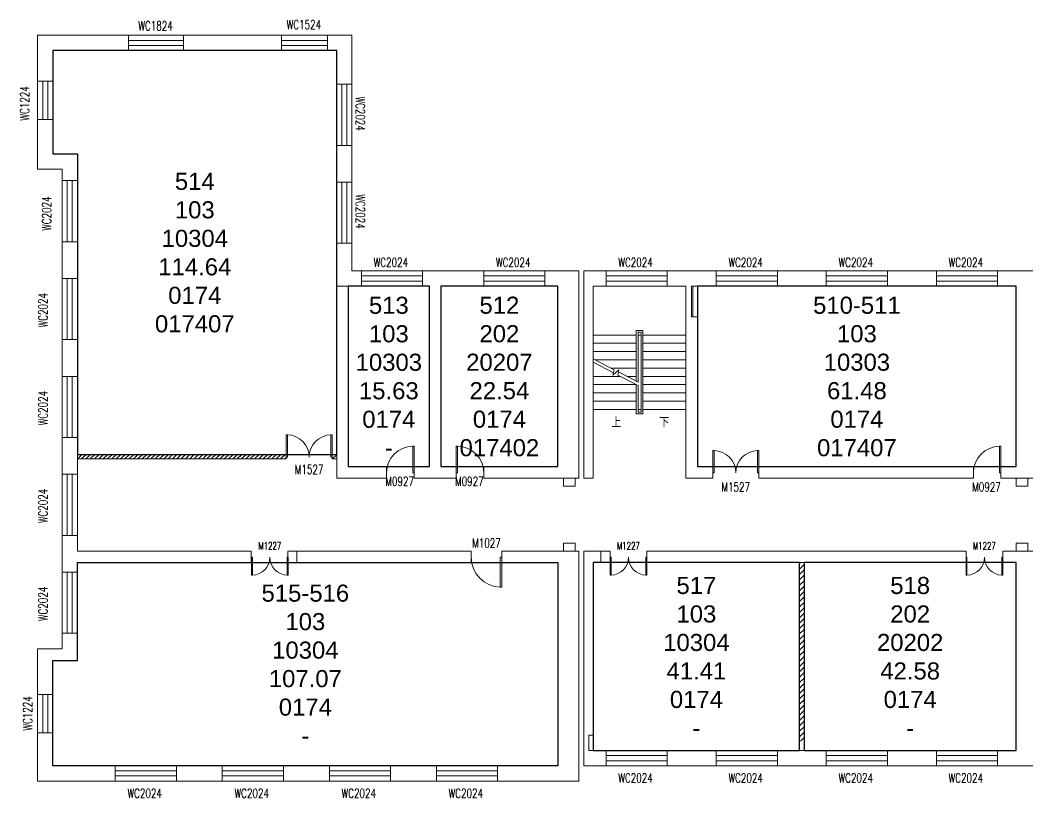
# Model space of a CAD drawing. Header units: millimetres. Extents: x 189830 to 280533, y 312675 to 342509.
# Drawn here: x 189830 to 222780, y 312675 to 338099 of the extents above; entities that cross this region are included whole.
import ezdxf

# ---------------------------------------------------------------- set-up
doc = ezdxf.new("R2010")
doc.units = ezdxf.units.MM
doc.header["$LTSCALE"] = 1000
doc.linetypes.add('DASH', pattern=[0.35, 0.25, -0.1])
doc.layers.add('body', color=30, linetype='Continuous', lineweight=15)
for name, color, linetype in [('RM', 4, 'Continuous'), ('RM$', 5, 'Continuous'), ('RM$TXT', 5, 'Continuous')]:
    doc.layers.add(name, color=color, linetype=linetype)
doc.styles.add('_TCH_DIM', font='SIMPLEX', dxfattribs={"bigfont": 'GBCBIG'})
doc.styles.add('_TCH_WINDOW', font='SIMPLEX', dxfattribs={"height": 3.5, "bigfont": 'GBCBIG'})
doc.styles.get("Standard").update_dxf_attribs({"font": 'arial.ttf'})

# ---------------------------------------------------------------- blocks, each defined once
blk = doc.blocks.new('$TCHSYS$WIN2D')
for p, q in [((-0.5, 0.5), (0.5, 0.5)), ((-0.5, 0.5), (-0.5, -0.5)), ((0.5, 0.5), (0.5, -0.5)), ((0.5, 0.167), (-0.5, 0.167)), ((0.5, -0.167), (-0.5, -0.167)), ((-0.5, -0.5), (0.5, -0.5))]:
    blk.add_line(p, q)
blk = doc.blocks.new('$DorLib2D$00000001')
for p, q in [((0.45, 0.975), (0.5, 0.975)), ((0.45, 0), (0.45, 0.975)), ((0.5, 0), (0.5, 0.975)), ((0.5, 0), (0.45, 0))]:
    blk.add_line(p, q)
at = {"lineweight": 13}
blk.add_arc((0.475, 0), 0.975, 91.4693, 180, dxfattribs=at)
blk = doc.blocks.new('$DorLib2D$00000002')
for p, q in [((-0.5, 0), (-0.5, 0.4875)), ((-0.475, 0.4875), (-0.5, 0.4875)), ((-0.475, 0), (-0.475, 0.4875)), ((0.475, 0), (0.475, 0.4875)), ((0.475, 0.4875), (0.5, 0.4875)), ((0.5, 0), (0.5, 0.4875)), ((-0.5, 0), (-0.475, 0)), ((0.5, 0), (0.475, 0))]:
    blk.add_line(p, q)
at = {"lineweight": 13}
for centre, start, end in [((-0.4875, 0), 0, 88.53072), ((0.4875, 0), 91.46928, 180)]:
    blk.add_arc(centre, 0.4875, start, end, dxfattribs=at)

msp = doc.modelspace()

# ---------------------------------------------------------------- hatches: boundary and pattern name
at = {"layer": 'body'}
h = msp.add_hatch(dxfattribs=at)
h.set_pattern_fill('ANSI31', color=30, scale=800, style=0)
h.set_pattern_definition([(45, (-10443.08, 101391.18), (-70.710678, 70.710678), [])])
h.paths.add_polyline_path([(191700, 323904), (198530, 323904), (198530, 323754), (191700, 323754)])
h.paths.add_polyline_path([(200030, 323904), (200180, 323904), (200180, 323754), (200030, 323754)])
h = msp.add_hatch(dxfattribs=at)
h.set_pattern_fill('普通砖', color=30, scale=50, style=0)
h.set_pattern_definition([(45, (-10443.08, 34468.53), (-88.388383, 88.388383), [])])
h.paths.add_polyline_path([(215387, 320364), (215315, 320364), (215315, 314524), (215465, 314524), (215465, 320364)])

# ---------------------------------------------------------------- linework, layer by layer
at = {"layer": 'body', "color": 30}
for p, q in [((200680, 337604), (190400, 337604)), ((190400, 337604), (190400, 336104)), ((200680, 329904), (200680, 337604)), ((200180, 337104), (190900, 337104)), ((190900, 336104), (190900, 337104)), ((200180, 329404), (200180, 337104)), ((190400, 336104), (190900, 336104)), ((190900, 334854), (190400, 334854)), ((190400, 334854), (190400, 333224)), ((190900, 333724), (190900, 334854)), ((191700, 333724), (190900, 333724)), ((191700, 332854), (191700, 333724)), ((191200, 333224), (190400, 333224)), ((191200, 333224), (191200, 332854)), ((191200, 332854), (191700, 332854)), ((191200, 330854), (191200, 329654)), ((191700, 330854), (191200, 330854)), ((191700, 329654), (191700, 330854)), ((203400, 329904), (200680, 329904)), ((208100, 329904), (203400, 329904)), ((208100, 323124), (208100, 329904)), ((208260, 329904), (208260, 323124)), ((211790, 329904), (208260, 329904)), ((222590, 329904), (211790, 329904)), ((247790, 329904), (222590, 329904)), ((191200, 329654), (191700, 329654)), ((200180, 329404), (200180, 323124)), ((200560, 329404), (200180, 329404)), ((203210, 329404), (200180, 329404)), ((200560, 329404), (200560, 323504)), ((203210, 329404), (203210, 323504)), ((207410, 329404), (203590, 329404)), ((203590, 329404), (203590, 323504)), ((207410, 323504), (207410, 329404)), ((208570, 329404), (208570, 323124)), ((211600, 329404), (208570, 329404)), ((211600, 329404), (208570, 329404)), ((208570, 329404), (208570, 327804)), ((211600, 323124), (211600, 329404)), ((211600, 327804), (211600, 329404)), ((211780, 328404), (211780, 329404)), ((222400, 329404), (211780, 329404)), ((222400, 323504), (222400, 329404)), ((211980, 328404), (211780, 328404)), ((211980, 323504), (211980, 328404)), ((209975, 326296), (209975, 327954)), ((209975, 327954), (210195, 327954)), ((210035, 326265), (210035, 327894)), ((210035, 327894), (210135, 327894)), ((210135, 327894), (210135, 325284)), ((210195, 327954), (210195, 325224)), ((191200, 327654), (191200, 326454)), ((191700, 327654), (191200, 327654)), ((191700, 326454), (191700, 327654)), ((209975, 327804), (208570, 327804)), ((208570, 327804), (208570, 325374)), ((209975, 327804), (208570, 327804)), ((209975, 327534), (208570, 327534)), ((210035, 326265), (210035, 327804)), ((210135, 327804), (210035, 327804)), ((210135, 327804), (210135, 325374)), ((210195, 327804), (211600, 327804)), ((211600, 327804), (210195, 327804)), ((210195, 327534), (211600, 327534)), ((211600, 327026), (211600, 327804)), ((209975, 327264), (208570, 327264)), ((210195, 327264), (211600, 327264)), ((209251, 326672), (208570, 327026)), ((209229, 326571), (208570, 326913)), ((209975, 326994), (208631, 326994)), ((210195, 326994), (211600, 326994)), ((211600, 325374), (211600, 326913)), ((209975, 326724), (209151, 326724)), ((209211, 326489), (209251, 326672)), ((209409, 326671), (209211, 326489)), ((209371, 326497), (209409, 326671)), ((210035, 326265), (209393, 326598)), ((210195, 326724), (211600, 326724)), ((211235, 326724), (211600, 326724)), ((191200, 326454), (191700, 326454)), ((209454, 326454), (208570, 326454)), ((210035, 326152), (209371, 326497)), ((209975, 326454), (209670, 326454)), ((210195, 326454), (211600, 326454)), ((209973, 326184), (208570, 326184)), ((209975, 325914), (208570, 325914)), ((209975, 325224), (209975, 326183)), ((210035, 325374), (210035, 326152)), ((210035, 325284), (210035, 326152)), ((210195, 326184), (211600, 326184)), ((210195, 325914), (211600, 325914)), ((209975, 325644), (208570, 325644)), ((210195, 325644), (211600, 325644)), ((209975, 325374), (208570, 325374)), ((210195, 325224), (209975, 325224)), ((210035, 325374), (210135, 325374)), ((210135, 325284), (210035, 325284)), ((210195, 325374), (211600, 325374)), ((191200, 324454), (191200, 323254)), ((191700, 324454), (191200, 324454)), ((191700, 323254), (191700, 324454)), ((200180, 323754), (200180, 323874)), ((191200, 323254), (191700, 323254)), ((201810, 323504), (200560, 323504)), ((201810, 323124), (201810, 323504)), ((203210, 323504), (202710, 323504)), ((202710, 323504), (202710, 323124)), ((204090, 323504), (203590, 323504)), ((204090, 323124), (204090, 323504)), ((207410, 323504), (204990, 323504)), ((204990, 323504), (204990, 323124)), ((212480, 323504), (211980, 323504)), ((212480, 323124), (212480, 323504)), ((221000, 323504), (213980, 323504)), ((213980, 323504), (213980, 323124)), ((221000, 323124), (221000, 323504)), ((222400, 323504), (221900, 323504)), ((221900, 323504), (221900, 323124)), ((200180, 323124), (201810, 323124)), ((202710, 323124), (203400, 323124)), ((203400, 323124), (204090, 323124)), ((204990, 323124), (208100, 323124)), ((208570, 323124), (208260, 323124)), ((211600, 323124), (212480, 323124)), ((213980, 323124), (221000, 323124)), ((221900, 323124), (222590, 323124)), ((222590, 323124), (224040, 323124)), ((191700, 321254), (191200, 321254)), ((191200, 321254), (191200, 320554)), ((191700, 320744), (191700, 321254)), ((197380, 320744), (191700, 320744)), ((197380, 320364), (197380, 320744)), ((198580, 320364), (198580, 320744)), ((198580, 320364), (198580, 320744)), ((200250, 320744), (198880, 320744)), ((198880, 320744), (198880, 320364)), ((198880, 320364), (198880, 320744)), ((201250, 320744), (200250, 320744)), ((204580, 320744), (201250, 320744)), ((204580, 320364), (204580, 320744)), ((208100, 320744), (205580, 320744)), ((205580, 320744), (205580, 320364)), ((208100, 313224), (208100, 320744)), ((208260, 320744), (208260, 313724)), ((208820, 320744), (208260, 320744)), ((208820, 320364), (208820, 320744)), ((208820, 320364), (208820, 320744)), ((209120, 320364), (209120, 320744)), ((211790, 320744), (210320, 320744)), ((210320, 320744), (210320, 320364)), ((212850, 320744), (211790, 320744)), ((215390, 320744), (212850, 320744)), ((216450, 320744), (215390, 320744)), ((220760, 320744), (216450, 320744)), ((220760, 320364), (220760, 320744)), ((222590, 320744), (221960, 320744)), ((221960, 320744), (221960, 320364)), ((224085, 320744), (222590, 320744)), ((191200, 320554), (191200, 320054)), ((191700, 320364), (197380, 320364)), ((191700, 320054), (191700, 320364)), ((198880, 320364), (200250, 320364)), ((200250, 320364), (201250, 320364)), ((201250, 320364), (204580, 320364)), ((205580, 320364), (207410, 320364)), ((207410, 313724), (207410, 320364)), ((208570, 320364), (208570, 314224)), ((208570, 320364), (208820, 320364)), ((210320, 320364), (211715, 320364)), ((211865, 320364), (212850, 320364)), ((212850, 320364), (215315, 320364)), ((215315, 320364), (215315, 314224)), ((215315, 320364), (216450, 320364)), ((215465, 320364), (215465, 314224)), ((216450, 320364), (220460, 320364)), ((221960, 320364), (222400, 320364)), ((222400, 314224), (222400, 320364)), ((191200, 320054), (191700, 320054)), ((191700, 318054), (191200, 318054)), ((191200, 318054), (191200, 317544)), ((191700, 317164), (191700, 318054)), ((191200, 317544), (190400, 317544)), ((190400, 317544), (190400, 316054)), ((191700, 317164), (190900, 317164)), ((190900, 316054), (190900, 317164)), ((190400, 316054), (190900, 316054)), ((190900, 314804), (190400, 314804)), ((190400, 314804), (190400, 313224)), ((190900, 313724), (190900, 314804)), ((208570, 314224), (222400, 314224)), ((215465, 314224), (215315, 314224)), ((219065, 314224), (218915, 314224)), ((190900, 313724), (207410, 313724)), ((208260, 313724), (222590, 313724)), ((222590, 313724), (229790, 313724)), ((190400, 313224), (208100, 313224))]:
    msp.add_line(p, q, dxfattribs=at)
at = {"layer": 'body', "color": 30, "linetype": 'DASH'}
for p, q in [((197730, 337104), (197850, 337104)), ((202630, 313724), (202750, 313724))]:
    msp.add_line(p, q, dxfattribs=at)
at = {"layer": 'body', "color": 30}
for points in [[(211830, 329404), (211980, 329404), (211980, 328404), (211830, 328404)], [(191700, 323904), (198530, 323904), (198530, 323754), (191700, 323754)], [(200030, 323904), (200180, 323904), (200180, 323754), (200030, 323754)], [(207980, 323124), (207600, 323124), (207600, 322864), (207980, 322864)], [(222780, 323124), (222400, 323124), (222400, 322864), (222780, 322864)], [(207980, 321004), (207600, 321004), (207600, 320744), (207980, 320744)], [(222780, 321004), (222400, 321004), (222400, 320744), (222780, 320744)], [(198580, 320744), (198880, 320744), (198880, 320364), (198580, 320364)], [(208820, 320744), (209120, 320744), (209120, 320364), (208820, 320364)], [(208420, 314224), (208570, 314224), (208570, 314724), (208420, 314724)]]:
    msp.add_lwpolyline(points, close=True, dxfattribs=at)
at = {"layer": 'RM'}
for points in [[(190900, 337104), (190900, 333724)], [(190900, 337104), (190900, 333724), (191700, 333724)]]:
    msp.add_lwpolyline(points, dxfattribs=at)
at = {"layer": 'RM$'}
for points in [[(190900, 337104), (190900, 333724), (191700, 333724), (191700, 323904), (200180, 323904), (200180, 337104)], [(200560, 329404), (200560, 323504), (203210, 323504), (203210, 329404)], [(203590, 329404), (203590, 323504), (207410, 323504), (207410, 329404)], [(211980, 329404), (211980, 323504), (222400, 323504), (222400, 329404)], [(207410, 320364), (207410, 313724), (190900, 313724), (190900, 317164), (191700, 317164), (191700, 320364)], [(208570, 320364), (208570, 314224), (215315, 314224), (215315, 320364)], [(215465, 320364), (215465, 314224), (222400, 314224), (222400, 320364)]]:
    msp.add_lwpolyline(points, close=True, dxfattribs=at)

# ---------------------------------------------------------------- block references
at = {"layer": 'body', "color": 30}
ref = msp.add_blockref('$TCHSYS$WIN2D', (199125, 337354), dxfattribs=dict(at, xscale=1500, yscale=-500, zscale=1500, rotation=180))
ref.add_attrib('A', 'WC1524', (198545, 337801), dxfattribs={"height": 297.5, "style": '_TCH_WINDOW', "width": 0.705882})
ref = msp.add_blockref('$TCHSYS$WIN2D', (194275, 337354), dxfattribs=dict(at, xscale=-1800, yscale=-500, zscale=-1800, rotation=180))
ref.add_attrib('A', 'WC1824', (193695, 337765), dxfattribs={"height": 297.5, "style": '_TCH_WINDOW', "width": 0.705882})
ref = msp.add_blockref('$TCHSYS$WIN2D', (190650, 335479), dxfattribs=dict(at, xscale=1250, yscale=500, zscale=1250, rotation=270))
ref.add_attrib('A', 'WC1224', (190127, 334815), dxfattribs={"height": 297.5, "rotation": 90, "style": '_TCH_WINDOW', "width": 0.705882})
ref = msp.add_blockref('$TCHSYS$WIN2D', (200430, 335004), dxfattribs=dict(at, xscale=-2000, yscale=500, zscale=-2000, rotation=90))
ref.add_attrib('A', 'WC2024', (200806, 335604), dxfattribs={"height": 297.5, "rotation": 270, "style": '_TCH_WINDOW', "width": 0.705882})
ref = msp.add_blockref('$TCHSYS$WIN2D', (191450, 331854), dxfattribs=dict(at, xscale=-2000, yscale=500, zscale=-2000, rotation=270.0000000000001))
ref.add_attrib('A', 'WC2024', (190844, 331211), dxfattribs={"height": 297.5, "rotation": 90, "style": '_TCH_WINDOW', "width": 0.705882})
ref = msp.add_blockref('$TCHSYS$WIN2D', (200430, 331804), dxfattribs=dict(at, xscale=-2000, yscale=500, zscale=-2000, rotation=90))
ref.add_attrib('A', 'WC2024', (200806, 332404), dxfattribs={"height": 297.5, "rotation": 270, "style": '_TCH_WINDOW', "width": 0.705882})
ref = msp.add_blockref('$TCHSYS$WIN2D', (201990, 329654), dxfattribs=dict(at, xscale=-2000, yscale=500, zscale=-2000, rotation=180))
ref.add_attrib('A', 'WC2024', (201390, 330030), dxfattribs={"height": 297.5, "style": '_TCH_WINDOW', "width": 0.705882})
ref = msp.add_blockref('$TCHSYS$WIN2D', (205990, 329654), dxfattribs=dict(at, xscale=-2000, yscale=500, zscale=-2000, rotation=180))
ref.add_attrib('A', 'WC2024', (205390, 330030), dxfattribs={"height": 297.5, "style": '_TCH_WINDOW', "width": 0.705882})
ref = msp.add_blockref('$TCHSYS$WIN2D', (209990, 329654), dxfattribs=dict(at, xscale=-2000, yscale=500, zscale=-2000, rotation=180))
ref.add_attrib('A', 'WC2024', (209390, 330030), dxfattribs={"height": 297.5, "style": '_TCH_WINDOW', "width": 0.705882})
ref = msp.add_blockref('$TCHSYS$WIN2D', (213590, 329654), dxfattribs=dict(at, xscale=-2000, yscale=500, zscale=-2000, rotation=180))
ref.add_attrib('A', 'WC2024', (212990, 330030), dxfattribs={"height": 297.5, "style": '_TCH_WINDOW', "width": 0.705882})
ref = msp.add_blockref('$TCHSYS$WIN2D', (217190, 329654), dxfattribs=dict(at, xscale=-2000, yscale=500, zscale=-2000, rotation=180))
ref.add_attrib('A', 'WC2024', (216590, 330030), dxfattribs={"height": 297.5, "style": '_TCH_WINDOW', "width": 0.705882})
ref = msp.add_blockref('$TCHSYS$WIN2D', (220790, 329654), dxfattribs=dict(at, xscale=-2000, yscale=500, zscale=-2000, rotation=180))
ref.add_attrib('A', 'WC2024', (220190, 330030), dxfattribs={"height": 297.5, "style": '_TCH_WINDOW', "width": 0.705882})
ref = msp.add_blockref('$TCHSYS$WIN2D', (191450, 328654), dxfattribs=dict(at, xscale=-2000, yscale=-500, zscale=-2000, rotation=270.0000000000001))
ref.add_attrib('A', 'WC2024', (190729, 328054), dxfattribs={"height": 297.5, "rotation": 90, "style": '_TCH_WINDOW', "width": 0.705882})
ref = msp.add_blockref('$TCHSYS$WIN2D', (191450, 325454), dxfattribs=dict(at, xscale=-2000, yscale=-500, zscale=-2000, rotation=270.0000000000001))
ref.add_attrib('A', 'WC2024', (190729, 324854), dxfattribs={"height": 297.5, "rotation": 90, "style": '_TCH_WINDOW', "width": 0.705882})
ref = msp.add_blockref('$DorLib2D$00000002', (199280, 323814), dxfattribs=dict(at, xscale=1500, yscale=-1500, zscale=1500, rotation=179.9999999999998))
ref.add_attrib('A', 'M1527', (198810, 323260), dxfattribs={"height": 297.5, "rotation": 360, "style": '_TCH_WINDOW', "width": 0.705882})
ref = msp.add_blockref('$DorLib2D$00000001', (202260, 323299), dxfattribs=dict(at, xscale=900, yscale=900, zscale=900))
ref.add_attrib('A', 'M0927', (201770, 322875), dxfattribs={"height": 297.5, "style": '_TCH_WINDOW', "width": 0.705882})
ref = msp.add_blockref('$DorLib2D$00000001', (204540, 323299), dxfattribs=dict(at, xscale=-900, yscale=900, zscale=-900))
ref.add_attrib('A', 'M0927', (204050, 322875), dxfattribs={"height": 297.5, "style": '_TCH_WINDOW', "width": 0.705882})
ref = msp.add_blockref('$DorLib2D$00000002', (213230, 323299), dxfattribs=dict(at, xscale=-1500, yscale=-1500, zscale=-1500, rotation=180))
ref.add_attrib('A', 'M1527', (212760, 322685), dxfattribs={"height": 297.5, "style": '_TCH_WINDOW', "width": 0.705882})
ref = msp.add_blockref('$DorLib2D$00000001', (221450, 323299), dxfattribs=dict(at, xscale=-900, yscale=-900, zscale=-900, rotation=180))
ref.add_attrib('A', 'M0927', (220960, 322685), dxfattribs={"height": 297.5, "style": '_TCH_WINDOW', "width": 0.705882})
ref = msp.add_blockref('$TCHSYS$WIN2D', (191450, 322254), dxfattribs=dict(at, xscale=-2000, yscale=-500, zscale=-2000, rotation=270.0000000000001))
ref.add_attrib('A', 'WC2024', (190729, 321654), dxfattribs={"height": 297.5, "rotation": 90, "style": '_TCH_WINDOW', "width": 0.705882})
ref = msp.add_blockref('$DorLib2D$00000002', (197995, 320539), dxfattribs=dict(at, xscale=1200, yscale=1200, zscale=1200, rotation=180))
ref.add_attrib('A', 'M1227', (197619, 320792), dxfattribs={"height": 238, "style": '_TCH_WINDOW', "width": 0.705882})
ref = msp.add_blockref('$DorLib2D$00000001', (205080, 320539), dxfattribs=dict(at, xscale=-1000, yscale=1000, zscale=-1000, rotation=180))
ref.add_attrib('A', 'M1027', (204610, 320855), dxfattribs={"height": 297.5, "style": '_TCH_WINDOW', "width": 0.705882})
ref = msp.add_blockref('$DorLib2D$00000002', (209720, 320539), dxfattribs=dict(at, xscale=-1200, yscale=1200, zscale=-1200, rotation=180))
ref.add_attrib('A', 'M1227', (209344, 320792), dxfattribs={"height": 238, "style": '_TCH_WINDOW', "width": 0.705882})
ref = msp.add_blockref('$DorLib2D$00000002', (221360, 320539), dxfattribs=dict(at, xscale=1200, yscale=1200, zscale=1200, rotation=180))
ref.add_attrib('A', 'M1227', (220984, 320792), dxfattribs={"height": 238, "style": '_TCH_WINDOW', "width": 0.705882})
ref = msp.add_blockref('$TCHSYS$WIN2D', (191450, 319054), dxfattribs=dict(at, xscale=-2000, yscale=-500, zscale=-2000, rotation=270))
ref.add_attrib('A', 'WC2024', (190729, 318454), dxfattribs={"height": 297.5, "rotation": 90, "style": '_TCH_WINDOW', "width": 0.705882})
ref = msp.add_blockref('$TCHSYS$WIN2D', (190650, 315429), dxfattribs=dict(at, xscale=-1250, yscale=500, zscale=-1250, rotation=270))
ref.add_attrib('A', 'WC1224', (190221, 314873), dxfattribs={"height": 297.5, "rotation": 90, "style": '_TCH_WINDOW', "width": 0.705882})
ref = msp.add_blockref('$TCHSYS$WIN2D', (209990, 313974), dxfattribs=dict(at, xscale=2000, yscale=500, zscale=2000))
ref.add_attrib('A', 'WC2024', (209390, 313175), dxfattribs={"height": 297.5, "style": '_TCH_WINDOW', "width": 0.705882})
ref = msp.add_blockref('$TCHSYS$WIN2D', (213590, 313974), dxfattribs=dict(at, xscale=2000, yscale=500, zscale=2000))
ref.add_attrib('A', 'WC2024', (212990, 313175), dxfattribs={"height": 297.5, "style": '_TCH_WINDOW', "width": 0.705882})
ref = msp.add_blockref('$TCHSYS$WIN2D', (217190, 313974), dxfattribs=dict(at, xscale=2000, yscale=500, zscale=2000))
ref.add_attrib('A', 'WC2024', (216590, 313175), dxfattribs={"height": 297.5, "style": '_TCH_WINDOW', "width": 0.705882})
ref = msp.add_blockref('$TCHSYS$WIN2D', (220790, 313974), dxfattribs=dict(at, xscale=2000, yscale=500, zscale=2000))
ref.add_attrib('A', 'WC2024', (220190, 313175), dxfattribs={"height": 297.5, "style": '_TCH_WINDOW', "width": 0.705882})
ref = msp.add_blockref('$TCHSYS$WIN2D', (193940, 313474), dxfattribs=dict(at, xscale=2000, yscale=500, zscale=2000))
ref.add_attrib('A', 'WC2024', (193340, 312675), dxfattribs={"height": 297.5, "style": '_TCH_WINDOW', "width": 0.705882})
ref = msp.add_blockref('$TCHSYS$WIN2D', (197440, 313474), dxfattribs=dict(at, xscale=2000, yscale=500, zscale=2000))
ref.add_attrib('A', 'WC2024', (196840, 312675), dxfattribs={"height": 297.5, "style": '_TCH_WINDOW', "width": 0.705882})
ref = msp.add_blockref('$TCHSYS$WIN2D', (200940, 313474), dxfattribs=dict(at, xscale=2000, yscale=500, zscale=2000))
ref.add_attrib('A', 'WC2024', (200340, 312675), dxfattribs={"height": 297.5, "style": '_TCH_WINDOW', "width": 0.705882})
ref = msp.add_blockref('$TCHSYS$WIN2D', (204440, 313474), dxfattribs=dict(at, xscale=2000, yscale=500, zscale=2000))
ref.add_attrib('A', 'WC2024', (203840, 312675), dxfattribs={"height": 297.5, "style": '_TCH_WINDOW', "width": 0.705882})

# ---------------------------------------------------------------- texts
at = {"layer": 'body', "color": 30, "style": '_TCH_DIM'}
for s, p in [('上', (209161, 324784)), ('上', (209161, 324784)), ('上', (209161, 324784)), ('上', (209161, 324784)), ('上', (209161, 324784)), ('下', (210728, 324784)), ('下', (210728, 324784)), ('下', (210728, 324784)), ('下', (210728, 324784)), ('下', (210728, 324784))]:
    msp.add_text(s, height=338, dxfattribs=at).set_placement(p)
at = {"layer": 'RM$TXT', "char_height": 558.8, "attachment_point": 8}
for s, insert in [('514^M^J103^M^J10304^M^J114.64^M^J0174^M^J017407^M^J', (195540, 327885)), ('513^M^J103^M^J10303^M^J15.63^M^J0174^M^J-^M^J', (201885, 323841)), ('512^M^J202^M^J20207^M^J22.54^M^J0174^M^J017402^M^J', (205500, 323835)), ('510-511^M^J103^M^J10303^M^J61.48^M^J0174^M^J017407^M^J', (217190, 323835)), ('515-516^M^J103^M^J10304^M^J107.07^M^J0174^M^J-^M^J', (199155, 314431)), ('517^M^J103^M^J10304^M^J41.41^M^J0174^M^J-^M^J', (211942, 314681)), ('518^M^J202^M^J20202^M^J42.58^M^J0174^M^J-^M^J', (218932, 314681))]:
    msp.add_mtext(s, dxfattribs=dict(at, insert=insert))

doc.saveas('drawing.dxf')
